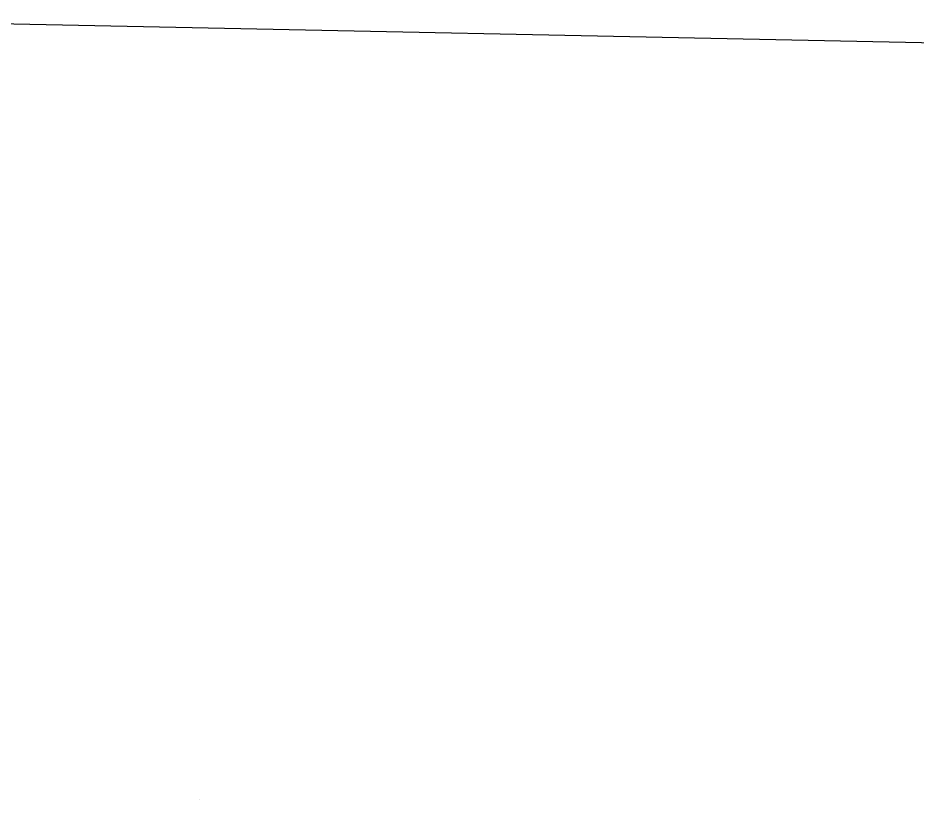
# Model space of a CAD drawing. Header units: metres. Extents: x -664590 to 83515295, y -85936 to 861269.
# Drawn here: x 317815 to 1300221, y 0 to 853125 of the extents above; entities that cross this region are included whole.
import ezdxf

# ---------------------------------------------------------------- set-up
doc = ezdxf.new("R2010")
doc.units = ezdxf.units.M

msp = doc.modelspace()

# ---------------------------------------------------------------- linework, layer by layer
at = {"layer": 'MCD_Layer_0'}
for p, q in [((0, 853125.411896), (20173728.098094, 438322.77567)), ((516183.819778, 0.000001), (516183.834167, 0.000001)), ((516183.828012, 0.000001), (516183.826493, 0.000001)), ((516183.949281, 0), (516183.826493, 0.000001)), ((516183.885009, 0), (516183.834167, 0.000001)), ((516183.885009, 0.000001), (516183.842321, 0.000001)), ((516183.885009, 0.000001), (516183.846958, 0.000001)), ((516183.868062, 0.000001), (516183.868064, 0.000001)), ((516183.906833, 0.000001), (516183.868062, 0.000001)), ((516183.885009, 0), (516183.868062, 0)), ((516183.885009, 0.000001), (516183.89676, 0.000001)), ((516183.885009, 0.000001), (516183.903235, 0.000001)), ((516189.819321, 0.000001), (516189.83371, 0.000001)), ((516189.827554, 0.000001), (516189.826036, 0.000001)), ((516189.948824, 0), (516189.826036, 0.000001)), ((516189.884552, 0), (516189.83371, 0.000001)), ((516189.884552, 0.000001), (516189.841864, 0.000001)), ((516189.884552, 0.000001), (516189.8465, 0.000001)), ((516189.867605, 0.000001), (516189.867607, 0.000001)), ((516189.906376, 0.000001), (516189.867605, 0.000001)), ((516189.884552, 0), (516189.867605, 0)), ((516189.884552, 0.000001), (516189.896303, 0.000001)), ((516189.884552, 0.000001), (516189.902779, 0.000001))]:
    msp.add_line(p, q, dxfattribs=at)

doc.saveas('drawing.dxf')
